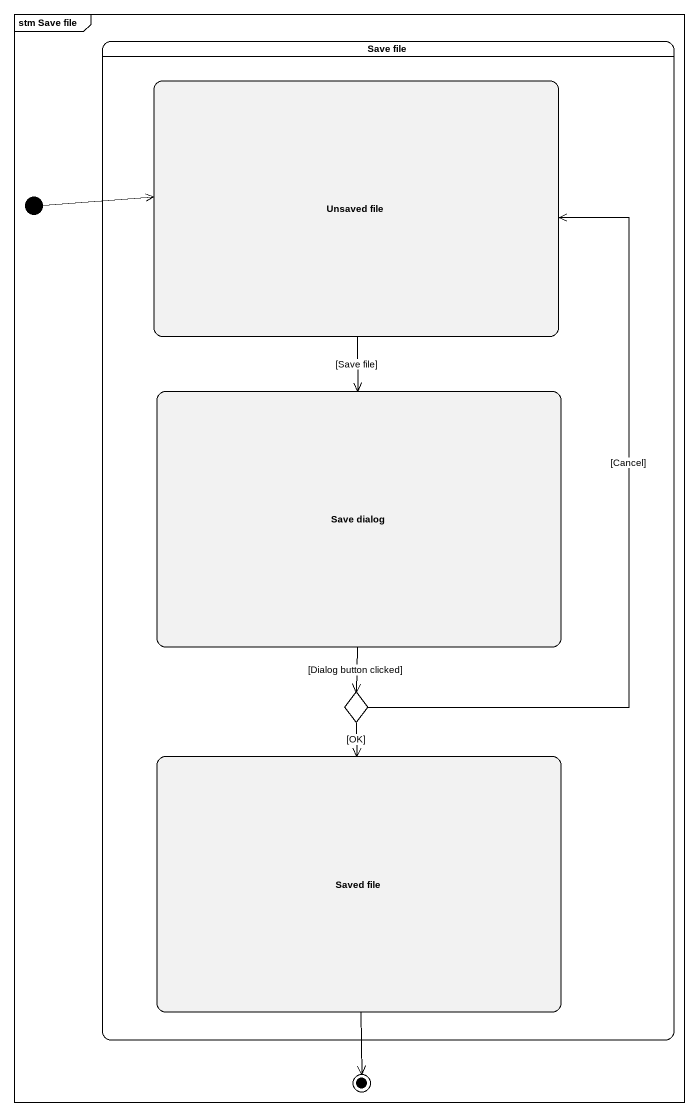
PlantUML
@startuml
mainframe stm Save file
hide empty description
state "Save file" as Save_file {
  state "Unsaved file" as Unsaved_file
  state "Save dialog" as Save_dialog
  state choice1 <<choice>>
  state "Saved file" as Saved_file
}
state initial1 <<start>>
state final1 <<end>>
Unsaved_file --> Save_dialog : [Save file]
initial1 -right-> Unsaved_file
Save_dialog --> choice1 : [Dialog button clicked]
choice1 -up-> Unsaved_file : [Cancel]
choice1 --> Saved_file : [OK]
Saved_file --> final1
@enduml
